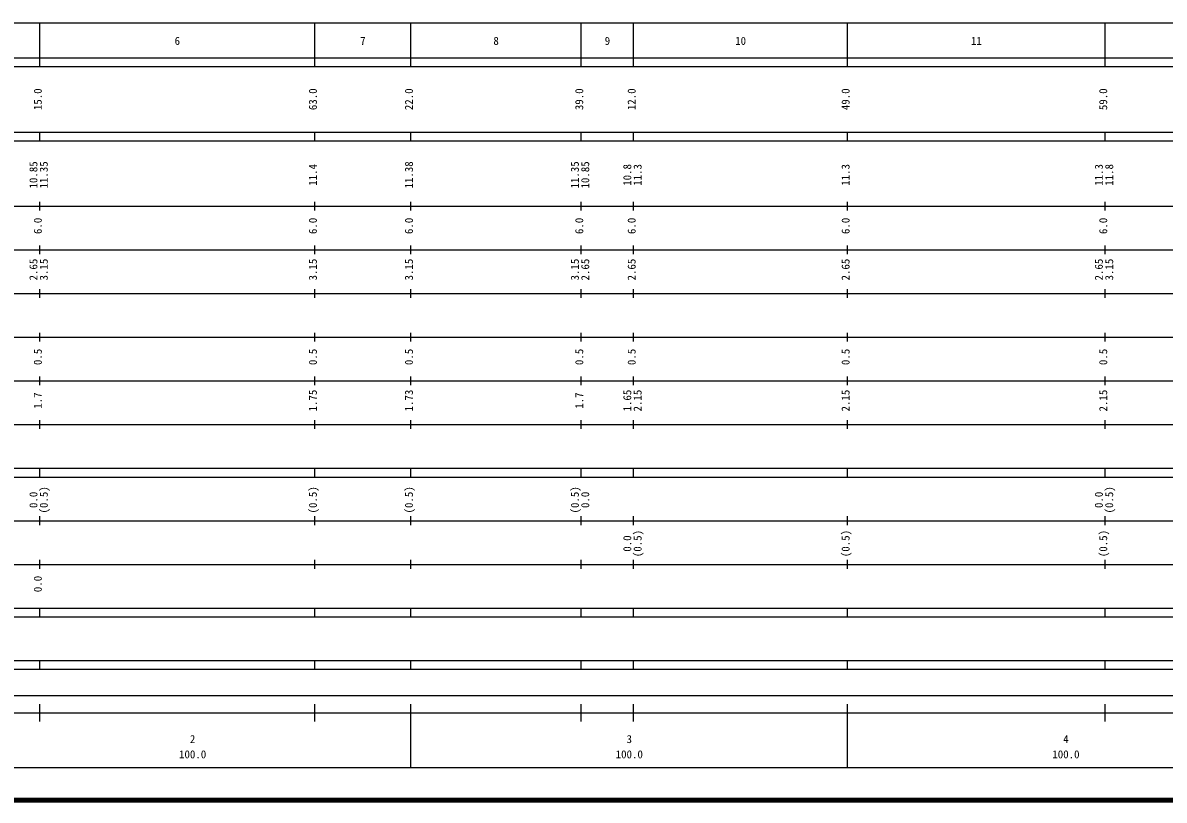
# Model space of a CAD drawing. Units: millimetres on the paper, enlarged 1000 times. Extents: x 40000 to 680000, y 20000 to 380000.
# Drawn here: x 179112 to 440500, y 20000 to 198000 of the extents above; entities that cross this region are included whole.
import ezdxf
from ezdxf.enums import TextEntityAlignment as Align

# ---------------------------------------------------------------- set-up
doc = ezdxf.new("R2010")
doc.units = ezdxf.units.MM
doc.header["$LTSCALE"] = 1000
doc.layers.add('M-TTL', color=2, linetype='Continuous', lineweight=140)
doc.layers.add('M-TTL-BAND', color=7, linetype='Continuous', lineweight=25)
doc.styles.add('ＭＳ ゴシック', font='')
doc.styles.get('ＭＳ ゴシック').set_extended_font_data('MS Gothic')

msp = doc.modelspace()

# ---------------------------------------------------------------- linework, layer by layer
at = {"layer": 'M-TTL'}
msp.add_line((40000, 20000), (680000, 20000), dxfattribs=at)
at = {"layer": 'M-TTL-BAND'}
for p, q in [((68000, 198000), (579000, 198000)), ((183000, 188000), (183000, 198000)), ((246000, 188000), (246000, 198000)), ((268000, 188000), (268000, 198000)), ((307000, 188000), (307000, 198000)), ((319000, 188000), (319000, 198000)), ((368000, 188000), (368000, 198000)), ((427000, 188000), (427000, 198000)), ((40000, 190000), (579000, 190000)), ((40000, 188000), (579000, 188000)), ((40000, 173000), (579000, 173000)), ((183000, 171000), (183000, 173000)), ((246000, 171000), (246000, 173000)), ((268000, 171000), (268000, 173000)), ((307000, 171000), (307000, 173000)), ((319000, 171000), (319000, 173000)), ((368000, 171000), (368000, 173000)), ((427000, 171000), (427000, 173000)), ((40000, 171000), (579000, 171000)), ((183000, 155000), (183000, 157000)), ((246000, 155000), (246000, 157000)), ((268000, 155000), (268000, 157000)), ((307000, 155000), (307000, 157000)), ((319000, 155000), (319000, 157000)), ((368000, 155000), (368000, 157000)), ((427000, 155000), (427000, 157000)), ((40000, 156000), (579000, 156000)), ((183000, 145000), (183000, 147000)), ((246000, 145000), (246000, 147000)), ((268000, 145000), (268000, 147000)), ((307000, 145000), (307000, 147000)), ((319000, 145000), (319000, 147000)), ((368000, 145000), (368000, 147000)), ((427000, 145000), (427000, 147000)), ((46000, 146000), (579000, 146000)), ((52000, 136000), (579000, 136000)), ((183000, 135000), (183000, 137000)), ((246000, 135000), (246000, 137000)), ((268000, 135000), (268000, 137000)), ((307000, 135000), (307000, 137000)), ((319000, 135000), (319000, 137000)), ((368000, 135000), (368000, 137000)), ((427000, 135000), (427000, 137000)), ((46000, 126000), (579000, 126000)), ((183000, 125000), (183000, 127000)), ((246000, 125000), (246000, 127000)), ((268000, 125000), (268000, 127000)), ((307000, 125000), (307000, 127000)), ((319000, 125000), (319000, 127000)), ((368000, 125000), (368000, 127000)), ((427000, 125000), (427000, 127000)), ((52000, 116000), (579000, 116000)), ((183000, 115000), (183000, 117000)), ((246000, 115000), (246000, 117000)), ((268000, 115000), (268000, 117000)), ((307000, 115000), (307000, 117000)), ((319000, 115000), (319000, 117000)), ((368000, 115000), (368000, 117000)), ((427000, 115000), (427000, 117000)), ((46000, 106000), (579000, 106000)), ((183000, 105000), (183000, 107000)), ((246000, 105000), (246000, 107000)), ((268000, 105000), (268000, 107000)), ((307000, 105000), (307000, 107000)), ((319000, 105000), (319000, 107000)), ((368000, 105000), (368000, 107000)), ((427000, 105000), (427000, 107000)), ((40000, 96000), (579000, 96000)), ((183000, 94000), (183000, 96000)), ((246000, 94000), (246000, 96000)), ((268000, 94000), (268000, 96000)), ((307000, 94000), (307000, 96000)), ((319000, 94000), (319000, 96000)), ((368000, 94000), (368000, 96000)), ((427000, 94000), (427000, 96000)), ((40000, 94000), (579000, 94000)), ((49000, 84000), (579000, 84000)), ((183000, 83000), (183000, 85000)), ((246000, 83000), (246000, 85000)), ((268000, 83000), (268000, 85000)), ((307000, 83000), (307000, 85000)), ((319000, 83000), (319000, 85000)), ((368000, 83000), (368000, 85000)), ((427000, 83000), (427000, 85000)), ((40000, 74000), (579000, 74000)), ((183000, 73000), (183000, 75000)), ((246000, 73000), (246000, 75000)), ((268000, 73000), (268000, 75000)), ((307000, 73000), (307000, 75000)), ((319000, 73000), (319000, 75000)), ((368000, 73000), (368000, 75000)), ((427000, 73000), (427000, 75000)), ((40000, 64000), (579000, 64000)), ((183000, 62000), (183000, 64000)), ((246000, 62000), (246000, 64000)), ((268000, 62000), (268000, 64000)), ((307000, 62000), (307000, 64000)), ((319000, 62000), (319000, 64000)), ((368000, 62000), (368000, 64000)), ((427000, 62000), (427000, 64000)), ((40000, 62000), (579000, 62000)), ((40000, 52000), (579000, 52000)), ((40000, 50000), (579000, 50000)), ((183000, 50000), (183000, 52000)), ((246000, 50000), (246000, 52000)), ((268000, 50000), (268000, 52000)), ((307000, 50000), (307000, 52000)), ((319000, 50000), (319000, 52000)), ((368000, 50000), (368000, 52000)), ((427000, 50000), (427000, 52000)), ((71000, 44000), (565000, 44000)), ((183000, 38000), (183000, 42000)), ((246000, 38000), (246000, 42000)), ((268000, 27500), (268000, 42000)), ((307000, 38000), (307000, 42000)), ((319000, 38000), (319000, 42000)), ((368000, 27500), (368000, 42000)), ((427000, 38000), (427000, 42000)), ((40000, 40000), (579000, 40000)), ((68000, 27500), (579000, 27500))]:
    msp.add_line(p, q, dxfattribs=at)

# ---------------------------------------------------------------- texts
at = {"layer": 'M-TTL-BAND', "style": 'ＭＳ ゴシック'}
for s, p in [('6', (214500, 192405)), ('7', (257000, 192405)), ('8', (287500, 192405)), ('9', (313000, 192405)), ('10', (343500, 192405)), ('11', (397500, 192405)), ('2', (218000, 32523)), ('3', (318000, 32523)), ('4', (418000, 32523)), ('100.0', (218000, 29033)), ('100.0', (318000, 29033)), ('100.0', (418000, 29033))]:
    msp.add_text(s, height=1833, dxfattribs=at).set_placement(p, align=Align.BOTTOM_CENTER)
for s, p in [('15.0', (184000, 180500)), ('63.0', (247000, 180500)), ('22.0', (269000, 180500)), ('39.0', (308000, 180500)), ('12.0', (320000, 180500)), ('49.0', (369000, 180500)), ('59.0', (428000, 180500)), ('10.85', (183000, 163174)), ('11.35', (185370, 163174)), ('11.4', (247000, 163174)), ('11.38', (269000, 163174)), ('11.35', (307000, 163174)), ('10.85', (309370, 163174)), ('10.8', (319000, 163174)), ('11.3', (321370, 163174)), ('11.3', (369000, 163174)), ('11.3', (427000, 163174)), ('11.8', (429370, 163174)), ('6.0', (184000, 151500)), ('6.0', (247000, 151500)), ('6.0', (269000, 151500)), ('6.0', (308000, 151500)), ('6.0', (320000, 151500)), ('6.0', (369000, 151500)), ('6.0', (428000, 151500)), ('2.65', (183000, 141500)), ('3.15', (185370, 141500)), ('3.15', (247000, 141500)), ('3.15', (269000, 141500)), ('3.15', (307000, 141500)), ('2.65', (309370, 141500)), ('2.65', (320000, 141500)), ('2.65', (369000, 141500)), ('2.65', (427000, 141500)), ('3.15', (429370, 141500)), ('0.5', (184000, 121500)), ('0.5', (247000, 121500)), ('0.5', (269000, 121500)), ('0.5', (308000, 121500)), ('0.5', (320000, 121500)), ('0.5', (369000, 121500)), ('0.5', (428000, 121500)), ('1.7', (184000, 111500)), ('1.75', (247000, 111500)), ('1.73', (269000, 111500)), ('1.7', (308000, 111500)), ('1.65', (319000, 111500)), ('2.15', (321370, 111500)), ('2.15', (369000, 111500)), ('2.15', (428000, 111500)), ('(0.5)', (185370, 88764)), ('(0.5)', (247000, 88764)), ('(0.5)', (269000, 88764)), ('(0.5)', (307000, 88764)), ('(0.5)', (429370, 88764)), ('0.0', (183000, 88764)), ('0.0', (309370, 88764)), ('0.0', (427000, 88764)), ('(0.5)', (321370, 78764)), ('(0.5)', (369000, 78764)), ('(0.5)', (428000, 78764)), ('0.0', (319000, 78764)), ('0.0', (184000, 69500))]:
    msp.add_text(s, height=1833, rotation=90, dxfattribs=at).set_placement(p, align=Align.BOTTOM_CENTER)

doc.saveas('drawing.dxf')
